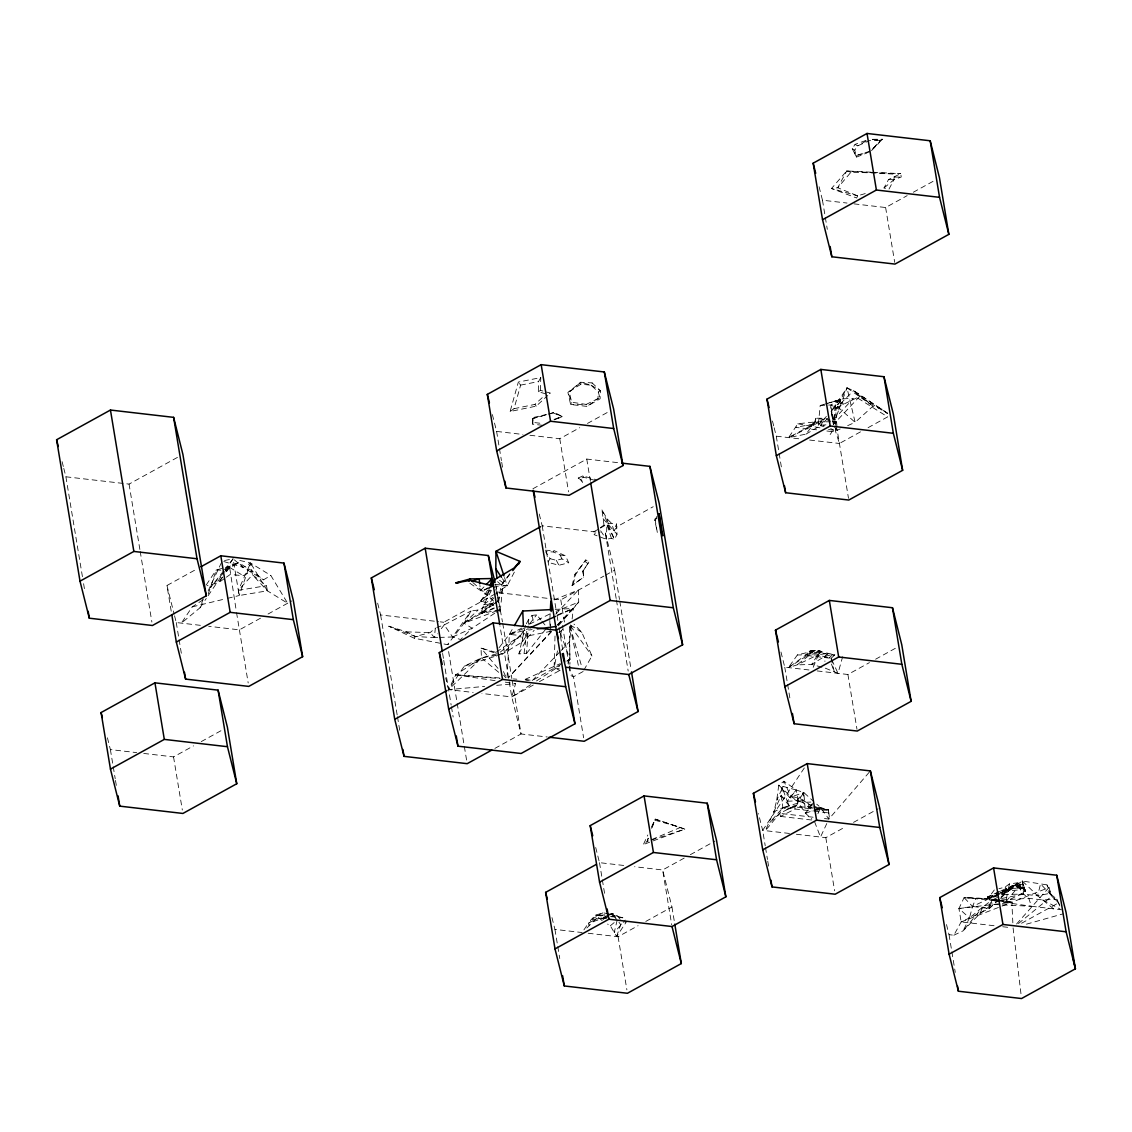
<?xml version="1.0" encoding="UTF-8"?>
<svg xmlns="http://www.w3.org/2000/svg" width="1132" height="1132" viewBox="0 0 1132 1132"><rect width="100%" height="100%" fill="white"/><g stroke="black" fill="none" stroke-linecap="round" stroke-linejoin="round"><path stroke-width="0.75" stroke-dasharray="5 3.75" d="M612.992 916.538L613.049 913.807L609.709 913.467M538.323 391.757L540.459 390.356L550.336 393.115L546.232 393.964L538.323 391.757L538.563 381.555L540.756 377.607L518.357 382.05L510.108 411.496L536.228 406.133L547.761 395.478M540.459 390.356L540.756 377.607M555.02 636.014L554.142 667.753L560.114 670.526M542.497 425.307L532.748 424.189L532.762 417.637L546.416 414.482M987.981 898.638L988.038 896.657L988.59 898.553L996.217 894.945M946.494 924.561L949.026 934.664L953.852 935.216L961.167 921.915L989.142 908.6L989.467 898.412L998.948 893.799M600.158 536.964L606.37 539.313L611.393 538.323L614.478 539.469L616.997 534.29L616.544 523.946C611.025 522.97 604.474 523.522 600.427 527.823M507.079 677.488L509.358 634.387L513.546 627.086M549.911 618.709L550.18 613.459M550.378 629.01L550.746 621.992M996.457 899.94L987.911 898.652L987.755 896.785L1012.843 885.535L1023.314 884.361L1025.408 891.676L1020.427 889.851L1020.767 883.951L1017.569 882.833L1009.404 883.908L1005.018 887.092L998.905 888.733M860.518 431.844L839.42 443.475L835.331 430.655L835.614 426.184M835.713 424.698L835.897 421.727L833.407 421.274L831.185 411.298L846.991 387.837L853.556 390.653L887.7 413.293M525.531 625.303L518.923 653.886L526.55 653.504L528.191 630.156M518.923 653.886L527.172 638.052L528.205 625.954M528.361 624.227L528.8 619.034L532.026 615.44L536.667 614.846L540.827 619.897M810.837 802.064L802.659 802.432L798.088 801.074L790.759 796.376L783.967 781.207L781.066 795.838L782.919 807.682L779.778 813.37L765.345 830.662L773.892 811.658L782.919 807.682L787.08 809.408L795.329 806.946L811.573 808.828L808.616 807.215L808.885 804.13L805.503 801.399L798.711 797.947L790.759 796.376L778.759 785.226L783.967 781.207L796.305 790.009L803.819 792.527L812.833 800.749M825.964 424.868L818.266 425.236L820.191 405.482L824.987 404.067M830.647 408.242L830.959 404.959L840.779 399.511L843.524 404.294L834.567 401.223L840.779 399.511L839.01 409.331L830.959 404.959L826.346 405.171M882.168 409.26L873.013 406.133L855.127 422.335L835.289 404.747L833.378 424.5L859.655 396.455L887.53 413.52M388.842 626.222L406.501 631.868L415.458 636.509L434.391 637.571L435.353 628.005L430.202 632.59L415.458 636.509L388.842 626.222L414.298 638.25L447.48 644.66L449.843 643.74M654.961 518.88L657.338 532.549L654.82 520.281L656.985 516.333M497.585 581.664L501.377 585.074L502.566 588.739L500.004 613.035L498.943 606.186M567.783 663.253L569.948 659.305L569.495 641.773L571.32 625.996M572.127 618.992L573.33 608.478L578.721 602.097L578.339 590.055L554.072 599.875M812.054 807.314L808.616 807.215L802.659 802.432L803.819 792.527L789.697 797.466L778.759 785.226L776.722 800.183L773.892 811.658L781.066 795.838L787.264 801.3L789.103 805.659L787.08 809.408L796.617 805.376L797.763 803.239L796.73 800.749L798.711 797.947M524.045 653.631L526.946 630.213M1059.863 905.996L1058.519 902.869L1051.784 896.204L1048.982 887.53L1011.852 902.289L1006.079 901.383L1007.622 891.507L1020.767 883.951L1025.408 891.676L1006.079 901.383L1001.127 900.633M1009.404 883.908L1008.06 890.743L1001.693 894.917L1001.509 892.766L1012.843 885.535L1024.63 887.856L1025.408 891.676L1022.366 881.021L1012.97 886.993L1000.009 897.931M557.482 650.843L554.142 667.753L560.496 669.097M560.482 635.646L561.812 628.883M497.953 601.828L501.377 585.074L510.787 572.368M830.732 421.769L815.238 421.911L797.834 423.778L788.608 437.603L805.97 434.136L815.238 421.911L816.073 418.189L825.27 418.331L830.152 420.099M884.007 187.954L893.94 179.733L901.228 177.017L900.732 173.649L888.535 179.549L884.007 187.954L888.903 189.299L893.94 179.733L894.308 174.172L876.692 172.984M617.181 920.104L614.237 932.499L625.246 920.075M1053.581 908.84L1037.62 895.78L1040.534 883.866L1058.519 902.869L1020.654 923.754M572.07 585.569L574.858 574.348L585.796 559.944L588.796 562.095L582.81 571.419L583.758 577.136L572.07 585.569L583.532 577.023M573.117 584.537L575.594 574.547L585.796 559.944M582.81 571.419L588.796 562.095M994.052 925.721L961.167 921.915L958.946 908.515L972.558 906.449L989.142 908.6L991.335 900.506L999.018 896.671M510.108 411.496L514.027 408.694L520.621 385.121L518.357 382.05M825.299 668.177L838.005 673.342L842.647 656.687M493.835 604.573L480.775 601.092L487.368 595.191L489.76 586.871L480.775 601.092L483.972 604.53L493.821 605.422M505.311 682.157L515.569 683.657L511.749 696.93L521.045 733.961L547.35 737.003M553.506 551.963L553.93 550.548L565.448 555.798L568.731 562.745L558.911 565.264L547.902 562.321L550.067 558.67L545.553 551.68L553.506 551.963L560.071 554.949L565.448 555.798M498.165 601.856L502.566 588.739M532.748 424.189L532.762 417.637M616.6 936.546L620.718 924.504L626.675 921.448L616.6 936.546L610.318 925.778L607.601 924.08M648.197 838.218L647.065 841.515L643.386 844.529L647.815 834.992M651.608 828.327L655.187 819.101L684.832 829.105L643.386 844.529M203.067 599.804L192.214 606.879L181.361 623.124L200.095 607.714L203.435 598.149M208.26 593.96L216.24 569.962L229.485 566.396L238.597 562.675L252.181 570.995L263.515 579.825L270.817 575.438L287.627 603.229L267.364 590.819L252.478 574.844L250.54 563.029L239.446 560.34M227.447 598.375L239.192 595.531L250.54 563.029L270.817 575.438M491.401 590.465L483.972 604.53L480.619 613.756L464.078 623.194L447.48 644.66M648.226 838.303L647.065 841.515L680.672 827.351L654.438 820.092M652.287 827.096L655.187 819.101L684.832 829.105L650.348 840.425M603.964 524.965L601.969 509.938L607.049 518.796L611.62 523.38L613.997 530.696L616.544 523.946M805.97 434.136L820.375 425.674L825.27 418.331L810.88 426.792L788.608 437.603L813.837 424.019L816.073 418.189L829.94 420.665M813.215 667.3L817.601 656.758L821.45 653.164M1001.693 894.917L1005.018 887.092L1008.06 890.743L1020.427 889.851L1020.243 887.7L1012.843 885.535L1001.509 892.766M493.679 601.12L487.368 595.191L490.071 588.951M221.462 562.576L207.835 591.541M267.364 590.819L250.54 563.029L238.314 590.352L239.192 595.531L267.364 590.819L266.487 585.654L252.478 574.844L238.314 590.352L266.487 585.654M953.852 935.216L963.148 930.801L979.803 913.75L982.831 907.001L991.335 900.506L999.839 898.836M817.898 813.696L820.672 807.583L816.738 804.187M651.508 827.039L655.187 819.101M826.784 823.558L820.502 837.057L814.432 821.351M591.074 385.191L600.399 390.766L598.333 391.997L597.951 398.634L587.013 406.402L586.206 404.407L571.632 402.228L569.339 392.139L580.744 382.248L591.074 385.191L598.333 391.997L600.087 398.804L597.951 398.634L586.206 404.407L570.627 404.506L571.632 402.228L567.91 392.408L580.914 384.215L591.074 385.191L592.149 382.899L600.399 390.766L600.087 398.804L587.013 406.402L570.627 404.506L567.91 392.408L580.744 382.248L592.149 382.899M999.174 899.501L989.142 908.6L982.831 907.001L963.148 930.801L969.445 917.981L958.946 908.515L964.082 897.619L987.911 898.652L999.471 900.379M551.27 631.203L526.069 636.311L522.291 641.957L502.721 653.9L498.915 653.235L481.44 657.933L455.757 674.842L448.597 689.614L473.148 692.459M526.352 623.732L528.8 619.034M497.33 595.913L496.792 592.489L507.193 585.739L514.395 572.042M880.3 140.226L878.63 143.396L871.343 150.754L880.3 140.226L882.422 139.236L870.664 139.321L880.3 140.226L869.461 140.623L857.617 145.886L854.745 150.188L856.57 157.079L866.914 152.99M874.937 172.871L846.736 170.96L837.737 187.742L831.482 188.506L846.736 170.96L871.116 172.177M586.829 927.999L595.899 919.17L597.767 915.703L603.045 912.76L608.04 913.283M494.769 613.204L472.115 628.232L464.078 623.194L470.997 611.025L478.086 609.992L498.943 600.484L498.278 598.389M583.914 670.087L591.951 655.98L581.862 632.349L573.966 624.114M810.88 426.792L816.073 418.189M206.293 584.862L216.24 569.962L223.966 570.372M200.095 607.714L206.265 598.474M222.24 577.235L218.632 582.64L207.043 585.768M225.862 571.816L229.485 566.396L236.248 610.813M414.298 638.25L415.458 636.509M469.808 583.221L487.368 595.191L490.821 590.027M496.17 655.145L481.44 657.933L464.247 666.168L448.597 689.614L484.652 686.417M865.895 140.453L855.07 144.358L852.212 148.646L856.57 157.079L852.212 148.646L854.745 150.188M830.166 434.504L832.105 431.603L835.331 430.655L830.69 428.632M583.928 929.867L588.399 923.188L595.899 919.17L607.7 916.807L595.644 915.18L590.692 920.146L589.178 925.735L588.399 923.188L607.7 916.807M606.568 918.25L602.21 918.618L603.172 917.175L605.691 917.458L602.946 919.693M829.416 658.117L805.404 655.343L815.337 650.532L809.861 650.829L805.404 655.343L788.424 667.597L797.381 654.947L815.337 650.532L819.724 650.49L821.492 651.82L834.864 654.848L831.1 658.315L817.672 654.933L797.381 654.947M804.314 767.963L762.671 830.35L765.218 845.774M802.899 800.621L798.088 801.074L803.819 792.527L805.517 813.342L811.885 819.059M208.104 595.743L224.447 571.589M225.41 570.174L233.107 558.798L223.712 560.708M797.763 803.239L789.103 805.659L781.066 795.838L776.722 800.183L782.368 788.028L787.264 801.3L796.305 790.009L778.759 785.226M439.358 637.415L452.616 636.976L470.997 611.025L444.211 624.906L436.825 627.482M222.636 577.094L218.632 582.64L225.07 578.098M226.626 571.547L229.626 567.373L238.597 562.675L243.253 567.415L263.515 579.825M994.306 889.964L987.911 898.652L964.082 897.619L972.558 906.449L969.445 917.981L982.831 907.001M798.088 801.074L796.305 790.009L789.697 797.466L796.886 800.649L805.517 813.342L814.12 801.923M499.042 647.759L509.358 634.387L521.753 628.119M406.501 631.868L430.202 632.59L434.391 637.571L437.334 633.779M441.268 628.713L444.211 624.906L443.772 622.275L497.627 592.56L552.02 598.856M223.414 571.136L210.481 587.579L224.348 571.773M224.49 569.764L233.107 558.798L239.192 595.531M501.377 585.074L510.702 573.231M529.564 623.859L536.667 614.846M526.55 653.504L545.978 628.84M613.997 530.696L617.322 526.522L653.221 506.712M796.617 805.376L795.329 806.946L794.31 805.97L782.919 807.682L769.703 822.554L779.778 813.37L794.31 805.97L814.828 808.347M480.775 601.092L491.486 588.116M493.679 598.149L480.619 613.756L500.429 609.441L499.184 606.511M1006.079 901.383L1020.767 883.951M872.857 172.262L900.732 173.649L850.91 172.276L837.737 187.742L857.603 195.836L865.853 193.374M796.886 800.649L803.819 792.527M869.22 772.25L828.879 819.059L823.629 818.45M559.038 625.005L573.33 608.478L554.156 609.441M597.102 535.804L594.074 534.658L597.172 531.12M1016.55 924.023L1048.982 887.53L1047.043 884.899L1022.366 881.021L1000.561 895.907M527.172 638.052L534.163 630.298M882.422 139.236L872.149 149.353M818.266 425.236L826.402 416.435M831.044 411.411L842.661 398.846L853.443 398.322L832.529 420.948M654.82 520.281L656.801 518.159M555.755 614.124L578.339 590.055M557.326 624.906L578.721 602.097L556.067 611.266M551.624 631.628L508.197 677.927L550.194 632.505L550.039 627.354M557.652 625.204L573.33 608.478L557.34 614.959M559.972 651.721L532.578 680.318L525.757 680.021M561.161 650.476L569.495 641.773M483.987 586.914L480.477 590.494L479.926 585.47M225.509 570.443L233.475 564.458L238.597 562.675L225.509 570.443L229.485 566.396M827.534 418.599L820.375 425.674L823.742 426.594M989.142 908.6L998.806 899.119M495.66 652.301L481.043 648.098L481.44 657.933L448.597 689.614L445.64 677.827M808.616 807.215L811.913 804.031M496.184 612.256L500.429 609.441L464.078 623.194L478.086 609.992M514.027 408.694L534.941 404.393L543.728 396.285M1000.433 898.355L1012.97 886.993L1012.843 885.535L1008.442 889.186L997.745 894.223M493.227 602.79L480.619 613.756L494.543 608.323M558.883 632.717L564.019 628.317M610.318 925.778L616.034 921.052M1018.418 923.556L1051.784 896.204L1047.043 884.899L1049.746 893.374L1051.784 896.204M500.259 652.131L520.536 635.533L523.564 630.694L526.776 629.25M821.903 667.229L811.715 664.399L797.041 664.909L809.988 654.721L821.492 651.82L819.129 651.905L821.747 653.32L821.492 651.82L817.672 654.933L797.041 664.909L788.424 667.597L813.795 651.48L819.724 650.49L819.129 651.905L809.861 650.829M483.972 604.53L493.057 597.328M609.412 914.132L622.869 917.797L620.435 919.679L617.379 915.83L613.049 913.807L597.767 915.703L590.692 920.146L595.899 919.17M979.803 913.75L992.057 904.411L1000.617 904.808M493.311 604.573L480.619 613.756L494.203 607.842M494.712 603.554L498.943 600.484L494.585 603.328M226.358 577.193L230.235 574.462L243.21 575.693L252.181 570.995M496.34 652.131L520.536 635.533L522.291 641.957L523.564 630.694L532.153 629.59M988.59 898.553L998.283 892.058L1008.442 889.186M464.078 623.194L493.142 604.276M530.667 684.704L511.749 696.93L481.921 693.477M536.483 680.94L559.76 665.899M567.047 661.187L569.948 659.305L559.732 631.232M223.768 561.514L243.253 567.415L250.54 563.029M600.526 528.021L606.894 524.286L614.478 539.469L601.969 509.938M866.136 140.962L857.617 145.886L855.07 144.358M560.977 664.357L532.578 680.318L525.588 679.823M566.962 660.989L569.948 659.305L566.75 660.748M63.788 468.379L65.897 476.784L129.048 484.1L178.29 456.932M171.215 611.209L166.956 585.499L196.19 569.368M854.052 203.873L885.62 207.524L907.171 195.638M913.326 192.242L933.32 181.205M529.946 435.268L559.76 438.721L579.768 427.684M587.466 423.439L609.002 411.553M260.502 618.199L239.404 629.845L208.67 626.293M268.043 614.039L291.858 600.908M532.903 488.783L586.758 459.054L620.081 462.917M143.722 753.445L173.536 756.898L193.544 745.861M201.241 741.616L222.778 729.73M868.06 427.684L887.658 416.873L857.759 398.11M553.76 599.054L560.779 599.875L603.865 576.089M605.408 575.24L614.648 570.146L605.351 533.115L601.842 532.719M533.285 685.044L511.749 696.93L499.962 625.77M539.44 681.648L560.991 669.762M583.122 671.502L573.514 676.795L569.042 674.714M494.882 748.394L521.045 733.961L512.159 680.346M817.177 670.922L847.91 674.488L869.461 662.602M875.616 659.206L897.152 647.32M684.195 858.084L662.644 869.97L634.585 866.716M690.35 854.688L714.971 841.09M588.187 933.249L618.086 936.716L638.094 925.679M645.792 921.434L671.941 907.001L662.644 869.97L671.729 924.816M796.376 834.256L825.822 837.666L845.816 826.629M853.514 822.384L878.135 808.8M488.43 587.579L482.416 590.876L490.269 587.508M813.101 817.219L779.778 813.37L780.542 816.413L795.074 809.012L812.168 810.993M529.507 624.199L551.213 613.233M1000.532 893.035L1012.97 886.993L1024.771 889.54L1022.366 881.021L1037.62 895.78L1049.746 893.374L1056.991 899.261L1059.58 905.26M787.08 809.408L794.31 805.97L795.074 809.012M989.467 898.412L972.558 906.449L975.855 898.582L989.467 898.412L987.911 898.652L995.736 895.002M595.05 480.421L583.518 477.166L579.584 479.02L578.24 478.058L582.824 475.893L596.606 479.784M997.306 894.28L1012.97 886.993M554.383 419.859L562.321 416.534L554.694 419.915M548.129 414.1L554.057 412.543L562.321 416.534M452.616 636.976L472.115 628.232L460.583 639.538L452.616 636.976L444.211 624.906M557.284 615.652L573.33 608.478M525.163 679.37L560.354 663.607M813.781 807.371L820.672 807.583L828.879 819.059L828.511 809.932L820.672 807.583L814.488 810.342L828.511 809.932L829.53 819.059M840.213 428.957L837.241 430.287L832.176 428.901M847.67 425.646L855.127 422.335L846.991 387.837L873.013 406.133L853.556 390.653L836.392 407.761L833.378 424.5L831.185 411.298L835.218 423.962M497.811 654.834L502.721 653.9L520.536 635.533L509.358 634.387L523.748 628.557M961.167 921.915L1000.405 906.718M1002.046 906.081L1011.852 902.289L1012.843 922.806M554.001 419.42L561.812 416.463L554.057 412.543L549.133 413.93M805.517 813.342L814.616 809.875M816.13 809.309L820.672 807.583M802.659 802.432L805.503 801.399M999.414 894.478L987.911 898.652L998.622 895.752M1001.056 893.884L1007.622 891.507L1000.971 890.728M782.919 807.682L789.103 805.659M602.21 918.618L604.955 917.712M602.196 920.656L595.644 915.18L603.045 912.76L607.827 913.779M464.247 666.168L499.368 654.975M869.772 151.249L855.608 155.735L869.871 151.815M826.586 403.586L842.661 398.846M987.755 896.785L998.452 893.657M828.1 403.19L820.191 405.482L824.803 405.256M829.685 402.723L840.779 399.511M1026.455 924.165L1063.231 913.807M539.837 423.212L533.342 422.448L532.733 418.515L547.492 414.383M532.733 418.515L550.095 413.774M509.358 634.387L523.564 630.694L526.069 636.311M550.067 558.67L556.35 560.354L561.953 558.911L568.731 562.745M192.214 606.879L225.763 598.771M520.621 385.121L538.563 381.555M1001.537 898.511L1023.639 894.153L1037.62 895.78M813.837 424.019L795.428 427.358L818.139 429.99M958.946 908.515L1011.852 902.289L998.169 900.209M496.679 685.341L515.569 683.657M1016.012 885.054L1024.63 887.856L1007.89 888.592L1008.06 890.743L1017.569 882.833L1020.427 889.851M992.057 904.411L991.335 900.506L999.853 900.011M1001.551 899.912L1028.776 898.341L1042.77 899.954L1056.991 899.261L1058.519 902.869M787.264 801.3L796.73 800.749M504.518 577.546L507.193 585.739L496.057 586.305L496.792 592.489M597.767 915.703L609.172 915.137L613.049 913.807L616.204 919.41L617.379 915.83L609.313 916.51L622.869 917.797M434.391 637.571L437.702 637.472M894.549 177.101L901.228 177.017M1003.631 894.379L1023.639 894.153L1028.776 898.341L1031.45 906.279L1061.519 909.76M832.459 421.755L835.897 421.727M888.535 179.549L893.94 179.733M545.214 550.237L553.93 550.548M821.492 651.82L809.168 651.862L834.864 654.848L829.218 657.805L832.982 654.395L824.648 656.418L811.715 664.399L817.672 654.933L828.44 653.178L824.648 656.418L824.931 661.456M1002.329 904.893L1031.45 906.279L991.335 900.506M814.828 809.21L828.511 809.932L813.866 806.309M495.066 680.643L455.757 674.842L499.41 677.955M513.376 678.945L516.871 679.2M834.567 401.223L842.364 401.803M455.757 674.842L500.16 678.62M595.644 915.18L605.889 916.184M964.082 897.619L996.5 900.789M998.198 900.945L1011.852 902.289M819.087 186.738L822.469 200.208L847.033 203.053M826.869 430.995L832.105 431.603M774.161 427.755L776.269 436.174L800.876 439.018M809.635 440.037L839.42 443.475M492.378 414.581L496.608 431.419L522.927 434.462M539.242 514.027L542.2 525.814L600.087 532.507M494.726 584.296L507.193 585.739L502.452 578.707M377.663 603.172L380.621 614.959L438.508 621.666M440.263 621.864L443.772 622.275M780.967 652.018L784.759 667.173L811.969 670.314M174.554 615.794L176.252 622.529L201.85 625.501M816.54 808.545L828.511 809.932M813.88 811.191L829.275 812.974M780.542 816.413L812.111 820.077M107.427 737.795L110.384 749.582L136.703 752.624M789.471 833.463L762.671 830.35L758.44 813.526M595.701 847.5L599.493 862.655L624.057 865.499M1002.697 926.726L1009.617 927.533M551.977 917.613L554.935 929.4L582.145 932.556M797.834 423.778L819.993 427.839M828.511 429.396L835.331 430.655M603.172 917.175L606.412 917.811M574.858 574.348L575.594 574.547M846.736 170.96L850.91 172.276M1020.243 887.7L1025.224 889.526M553.251 412.911L561.812 416.463M815.238 421.911L824.521 425.943M1042.77 899.954L1059.948 908.939M808.885 804.13L812.238 805.913M229.626 567.373L243.21 575.693M578.24 478.058L581.523 480.251L583.942 483.633M581.862 632.349L569.538 624.496L569.962 664.201M887.63 413.421L853.556 390.653L859.655 396.455L836.392 407.761L846.991 387.837L833.378 424.5L830.959 404.959M585.343 561.713L588.017 563.637M499.537 580.235L507.193 585.739M581.523 480.251L580.49 479.487L584.254 484.722M481.44 657.933L498.915 672.493M234.381 559.873L243.253 567.415M472.78 582.471L487.368 595.191M603.13 518.725L616.997 534.29M497.967 668.389L481.043 648.098L494.925 653.107L496.34 656.178M503.599 675.153L505.863 677.856M834.001 426.382L837.241 430.287L848.505 498.335M541.86 621.157L544.973 624.949M618.949 922.311L620.718 924.504M534.941 404.393L536.228 406.133M570.556 625.925L591.951 655.98M569.198 666.04L570.033 671.106L573.514 676.795L583.617 737.781M582.824 475.893L583.518 477.166M556.35 560.354L558.911 565.264M560.071 554.949L561.953 558.911M503.443 671.531L506.273 677.672M831.794 659.815L838.005 673.342M831.482 664.102L834.312 671.969L831.1 658.315M611.393 538.323L606.894 524.286L606.37 539.313L599.253 528.771L593.706 531.771L594.074 534.658M835.727 425.533L837.241 430.287L835.289 404.747M570.019 626.18L581.664 666.465M772.463 421.019L773.736 426.071M495.519 584.14L502.481 621.864M166.956 585.499L174.13 614.124M62.09 461.644L63.364 466.695M607.049 518.796L608.337 523.946M532.026 615.44L533.681 622.218M495.816 589.234L496.948 594.243M569.905 626.222L578.424 665.658M885.62 207.524L894.704 262.369M949.026 934.664L951.587 950.088M951.871 951.8L953.003 958.663M953.286 960.375L955.267 972.374M822.469 200.208L825.03 215.632M825.313 217.344L827.294 229.343M847.91 674.488L856.995 729.333M776.269 436.174L778.83 451.597M779.113 453.309L781.66 468.733M825.822 837.666L834.609 890.799M784.759 667.173L787.32 682.596M787.603 684.308L790.15 699.732M765.501 847.486L767.482 859.485M767.765 861.197L768.628 866.348M671.941 907.001L674.502 922.424M614.648 570.146L619.487 599.465M619.784 601.191L631.203 670.172M605.351 533.115L616.19 598.644M616.416 599.988L628.189 671.078M586.758 459.054L590.465 481.482M559.76 438.721L568.561 491.854M618.086 936.716L626.887 989.849M560.779 599.875L564.458 622.091M562.477 625.501L568.915 664.357M599.493 862.655L602.054 878.078M602.337 879.79L603.469 886.653M603.752 888.365L604.601 893.502M542.2 525.814L556.76 613.756M557.043 615.483L558.755 625.826M559.038 627.553L563.029 651.692M496.608 431.419L499.17 446.843M499.453 448.555L501.434 460.554M501.717 462.266L502.566 467.403M554.935 929.4L557.496 944.824M557.779 946.536L559.76 958.535M502.721 623.279L511.876 678.62M448.626 651.565L456.903 701.585M457.187 703.312L466.893 761.949M442.598 653.405L443.461 658.569M443.744 660.296L451.144 705.038M451.427 706.75L453.14 717.037M380.621 614.959L397.176 714.971M397.474 716.697L399.752 730.494M236.531 612.539L248.191 682.978M176.252 622.529L178.799 637.953M179.082 639.679L181.361 653.39M129.048 484.1L139.901 549.628M140.184 551.355L151.886 622.062M173.536 756.898L182.337 810.031M65.897 476.784L82.452 576.811M83.598 583.702L84.447 588.881M110.384 749.582L112.945 765.006M113.228 766.718L115.209 778.717M115.492 780.429L116.341 785.58M497.599 597.625L498.674 604.474M582.952 570.839L583.758 577.136M1013.083 927.929L1021.333 996.811M1022.366 881.021L1023.639 894.153M580.744 382.248L580.914 384.215M549.812 620.463L549.982 625.628M569.976 665.927L570.033 671.106M857.603 195.836L856.698 198.015L831.482 188.506L857.603 195.836"/><path stroke-width="1.5" d="M496.99 578.395L495.816 568.872L495.972 551.312L540.657 526.663M550.364 609.95L550.831 601.191L551.157 611.521M490.241 585.202L492.151 578.537L488.331 555.529L425.179 548.213L371.324 577.928L394.743 719.329L404.039 756.36L467.191 763.676L491.812 750.091M499.707 624.227L493.071 584.112L495.038 579.386L513.914 568.137L520.013 561.401L495.972 551.312L503.981 575.905M490.75 587.395L493.467 581.155L492.151 578.537L470.063 578.947L455.871 582.853L459.026 582.711M469.016 581.183L470.063 578.947M518.414 564.443L520.013 561.401L512.768 570.599M514.381 625.628L522.758 611.025L552.402 609.54M490.75 585.428L493.467 581.155M486.321 584.522L492.151 578.537M56.6 439.754L110.455 410.039L173.606 417.354L182.903 454.385L206.307 595.786L152.452 625.501L89.301 618.199L80.004 581.169L56.6 439.754L58.284 446.489M813.172 163.178L867.027 133.463L930.179 140.778L939.475 177.809L948.842 234.366L894.988 264.081L831.836 256.766L822.539 219.735L813.172 163.178L815.705 173.281M80.004 581.169L133.859 551.44L197.025 558.755L206.307 595.786M487.312 394.389L541.167 364.66L604.318 371.975L613.615 409.006L622.982 465.563L569.127 495.292L505.976 487.977L496.679 450.946L487.312 394.389L489.42 402.794M822.539 219.735L876.394 190.02L939.546 197.336L948.842 234.366M200.803 566.821L220.811 555.784L283.962 563.099L293.259 600.13L302.626 656.687L248.771 686.402L185.606 679.101L176.323 642.07L171.781 614.634M496.679 450.946L550.534 421.231L613.686 428.533L622.982 465.563M176.323 642.07L230.178 612.341L293.329 619.657L302.626 656.687M101.088 712.552L154.942 682.837L218.094 690.152L227.391 727.183L236.758 783.74L182.903 813.455L119.751 806.14L110.455 769.109L101.088 712.552L102.361 717.603M766.972 399.143L820.827 369.414L883.979 376.73L893.275 413.76L902.643 470.332L848.788 500.047L785.636 492.731L776.34 455.701L766.972 399.143L769.095 407.548M110.455 769.109L164.31 739.394L227.461 746.71L236.758 783.74M776.34 455.701L830.195 425.986L893.346 433.301L902.643 470.332M565.604 667.215L574.971 723.773L521.116 753.488L457.965 746.172L448.668 709.141L439.301 652.584L493.156 622.869L556.307 630.184L610.162 600.469L673.314 607.771L682.61 644.801L628.755 674.53L565.604 667.215L562.222 653.744M394.743 719.329L447.055 690.463M448.668 709.141L502.523 679.426L565.675 686.742L574.971 723.773M775.462 630.142L829.332 600.427L892.483 607.743L901.765 644.773L911.133 701.331L857.278 731.046L794.126 723.73L784.83 686.7L775.462 630.142L778.42 641.929M631.486 671.899L638.052 711.561L584.197 741.276L549.105 737.215M784.83 686.7L838.685 656.985L901.836 664.3L911.133 701.331M607.162 908.925L608.86 919.212L599.564 882.182L590.197 825.624L644.066 795.909L707.217 803.211L716.499 840.241L725.867 896.813L672.012 926.528L608.86 919.212L555.005 948.927L564.302 985.958L627.453 993.273L681.308 963.558L674.785 924.137M555.005 948.927L545.638 892.37L596.423 864.353M753.374 793.32L807.229 763.605L870.381 770.92L879.677 807.951L889.03 864.508L835.175 894.223L772.024 886.908L762.727 849.877L753.374 793.32L755.483 801.739M599.564 882.182L653.419 852.467L716.57 859.782L725.867 896.813M762.727 849.877L816.582 820.162L879.748 827.478L889.03 864.508M939.73 897.634L993.585 867.919L1056.736 875.234L1066.033 912.265L1075.4 968.822L1021.545 998.537L958.394 991.222L949.097 954.191L939.73 897.634L942.263 907.737M949.097 954.191L1002.952 924.476L1066.103 931.792L1075.4 968.822L1072.74 956.781M529.988 627.821L555.67 616.36M471.535 581.296L479.176 578.777L479.727 583.801M455.871 582.853L470.36 580.362L493.411 586.15M537.318 628.925L556.222 626.491M621.836 463.115L649.909 466.37L659.206 503.4L682.61 644.801M495.816 568.872L501.504 577.306M628.755 674.53L638.052 711.561M672.012 926.528L681.308 963.558M533.328 490.453L535.012 497.189M556.307 630.184L558.416 638.59M590.197 825.624L592.743 835.727M488.331 555.529L495.094 582.456M545.638 892.37L547.336 899.105M439.301 652.584L442.258 664.371M371.324 577.928L374.282 589.715M493.071 584.112L493.821 587.338M1056.736 875.234L1066.103 931.792M930.179 140.778L939.546 197.336M993.585 867.919L1002.952 924.476M867.027 133.463L876.394 190.02M883.979 376.73L893.346 433.301M957.545 986.085L958.394 991.222M892.483 607.743L901.836 664.3M830.138 246.493L831.836 256.766M820.827 369.414L830.195 425.986M870.381 770.92L879.748 827.478M829.332 600.427L838.685 656.985M784.504 485.869L785.636 492.731M807.229 763.605L816.582 820.162M792.428 713.443L794.126 723.73M770.892 880.059L772.024 886.908M707.217 803.211L716.57 859.782M649.909 466.37L673.314 607.771M604.318 371.975L613.686 428.533M644.066 795.909L653.419 852.467M590.748 483.208L610.162 600.469M541.167 364.66L550.534 421.231M563.326 653.419L564.741 662.036M533.186 490.496L565.675 686.742M504.844 481.114L505.976 487.977M562.604 975.671L564.302 985.958M493.156 622.869L502.523 679.426M425.179 548.213L442.315 651.678M456.253 735.899L457.965 746.172M402.893 749.469L404.039 756.36M283.962 563.099L293.329 619.657M220.811 555.784L230.178 612.341M173.606 417.354L197.025 558.755M218.094 690.152L227.461 746.71M184.474 672.238L185.606 679.101M110.455 410.039L133.859 551.44M154.942 682.837L164.31 739.394M88.169 611.294L89.301 618.199M118.053 795.853L119.751 806.14M522.758 611.025L523.366 625.77M659.008 513.787L661.753 533.936L662.828 535.818L659.008 513.787"/></g></svg>
